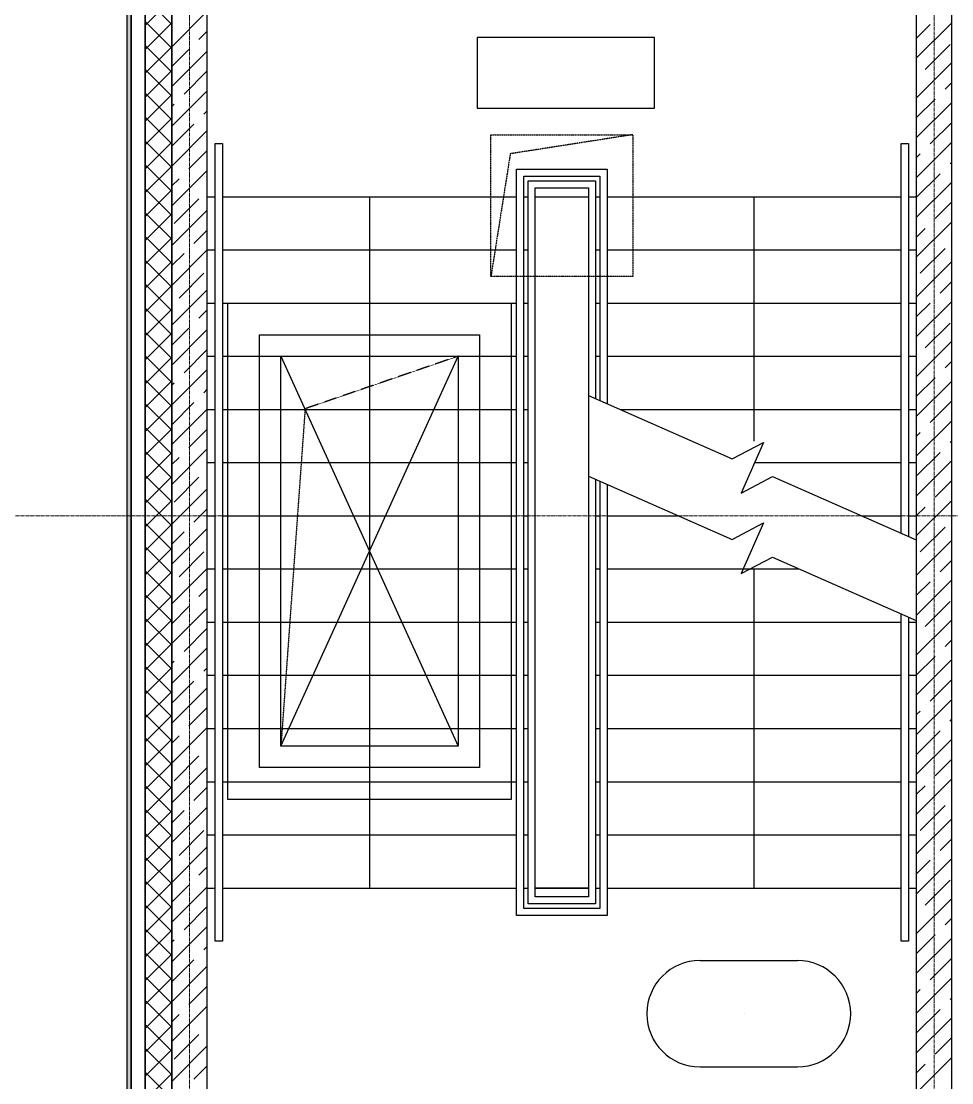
# Model space of a CAD drawing. Header units: millimetres. Extents: x -231292 to 573618, y -153144 to 564035.
# Drawn here: x 7953 to 13203, y 266168 to 272156 of the extents above; entities that cross this region are included whole.
import ezdxf

# ---------------------------------------------------------------- set-up
doc = ezdxf.new("R2010")
doc.units = ezdxf.units.MM
doc.linetypes.add('CENTER2', pattern=[28.575, 19.05, -3.175, 3.175, -3.175])
doc.linetypes.add('HIDDEN', pattern=[9.525, 6.35, -3.175])
doc.layers.get('0').update_dxf_attribs({"color": 250})
doc.layers.add('АР_Делит', color=250, linetype='Continuous', lineweight=0, plot=False)
for name, color, linetype, lineweight in [('АР_Стены ЖБ', 250, 'Continuous', 35), ('АР_Тонкая', 250, 'Continuous', 5), ('АР_Утеплитель', 250, 'Continuous', 0), ('АР_Ф_ЛК', 250, 'Continuous', 5), ('АР_Штриховка', 250, 'Continuous', 0), ('РД_Оси_100', 250, 'Continuous', 0)]:
    doc.layers.add(name, color=color, linetype=linetype, lineweight=lineweight)

# ---------------------------------------------------------------- blocks, each defined once
blk = doc.blocks.new('оси_рен')
at = {"layer": 'РД_Оси_100', "color": 251, "linetype": 'CENTER2', "true_color": 0x636466}
for p, q in [((1195652.916, 135558.25), (1195652.916, 223268.25)), ((1199852.916, 135558.25), (1199852.916, 223268.25)), ((1189697.958, 218713.25), (1241712.916, 218713.25))]:
    blk.add_line(p, q, dxfattribs=at)

msp = doc.modelspace()

# ---------------------------------------------------------------- hatches: boundary and pattern name
at = {"layer": 'АР_Штриховка', "linetype": 'Continuous', "lineweight": 25, "true_color": 0x000000}
h = msp.add_hatch(dxfattribs=at)
h.set_pattern_fill('_U', color=18, style=0, pattern_type=0)
h.set_pattern_definition([(2e-15, (-195344.9339, 50353.0024), (-3e-16, 1), [])])
h.paths.add_polyline_path([(8548.243, 263866.253), (8573.243, 263866.253), (8573.243, 273896.253), (8548.243, 273921.253)], flags=0)
h = msp.add_hatch(dxfattribs=at)
h.set_pattern_fill('ANSI37', color=18, scale=30, style=0)
h.set_pattern_definition([(45, (-195344.93, 50353), (-67.35192, 67.35192), []), (135, (-195344.93, 50353), (-67.35192, -67.35192), [])])
h.paths.add_polyline_path([(8653.243, 263866.253), (8803.243, 263866.253), (8803.243, 273666.253), (8653.243, 273816.253)], flags=0)

# ---------------------------------------------------------------- linework, layer by layer
at = {"color": 18, "lineweight": 25, "true_color": 0x000000}
for p, q in [((11525.393, 272065.116), (10525.393, 272065.116)), ((10525.393, 272065.116), (10525.393, 271665.116)), ((11525.393, 271665.116), (11525.393, 272065.116)), ((10525.393, 271665.116), (11525.393, 271665.116)), ((9048.243, 266966.253), (9048.243, 271466.253)), ((9048.243, 271466.253), (9088.243, 271466.253)), ((9048.243, 266966.253), (9048.243, 271466.253)), ((9048.243, 271466.253), (9088.243, 271466.253)), ((9088.243, 271466.253), (9088.243, 271166.253)), ((9088.243, 271466.253), (9088.243, 271166.253)), ((12918.243, 269267.308), (12918.243, 271466.253)), ((12918.243, 271466.253), (12958.243, 271466.253)), ((12918.243, 269267.308), (12918.243, 271466.253)), ((12918.243, 271466.253), (12958.243, 271466.253)), ((12958.243, 271466.253), (12958.243, 269249.678)), ((12958.243, 271466.253), (12958.243, 269249.678)), ((9088.243, 271166.253), (9088.243, 266966.253)), ((9088.243, 271166.253), (9088.243, 266966.253)), ((9118.243, 267766.254), (9118.245, 270566.254)), ((9118.243, 267766.254), (9118.245, 270566.254)), ((9118.245, 270566.254), (10718.245, 270566.253)), ((9118.245, 270566.254), (10718.245, 270566.253)), ((10718.245, 270566.253), (10718.243, 267766.253)), ((10718.245, 270566.253), (10718.243, 267766.253)), ((9298.243, 267946.254), (9298.245, 270386.254)), ((9298.243, 267946.254), (9298.245, 270386.254)), ((9298.245, 270386.254), (10538.245, 270386.253)), ((9298.245, 270386.254), (10538.245, 270386.253)), ((10538.245, 270386.253), (10538.243, 267946.253)), ((10538.245, 270386.253), (10538.243, 267946.253)), ((9418.243, 268066.254), (9418.245, 270266.254)), ((9418.243, 268066.254), (9418.245, 270266.254)), ((9418.243, 268066.254), (10418.245, 270266.253)), ((9418.243, 268066.254), (10418.245, 270266.253)), ((9418.245, 270266.254), (10418.245, 270266.253)), ((9418.245, 270266.254), (10418.243, 268066.253)), ((9418.245, 270266.254), (10418.245, 270266.253)), ((9418.245, 270266.254), (10418.243, 268066.253)), ((10418.245, 270266.253), (10418.243, 268066.253)), ((10418.245, 270266.253), (10418.243, 268066.253)), ((12918.243, 266966.253), (12918.243, 268812.501)), ((12918.243, 266966.253), (12918.243, 268812.501)), ((12958.243, 268794.871), (12958.243, 266966.253)), ((12958.243, 268794.871), (12958.243, 266966.253)), ((10418.243, 268066.253), (9418.243, 268066.254)), ((10418.243, 268066.253), (9418.243, 268066.254)), ((10538.243, 267946.253), (9298.243, 267946.254)), ((10538.243, 267946.253), (9298.243, 267946.254)), ((10718.243, 267766.253), (9118.243, 267766.254)), ((10718.243, 267766.253), (9118.243, 267766.254)), ((9088.243, 266966.253), (9048.243, 266966.253)), ((9088.243, 266966.253), (9048.243, 266966.253)), ((12958.243, 266966.253), (12918.243, 266966.253)), ((12958.243, 266966.253), (12918.243, 266966.253)), ((11782.905, 266857.272), (12332.905, 266857.272)), ((11782.905, 266257.272), (12332.905, 266257.272))]:
    msp.add_line(p, q, dxfattribs=at)
at = {"color": 18, "linetype": 'HIDDEN', "lineweight": 25, "ltscale": 0.07, "true_color": 0x000000}
for p, q in [((10603.243, 271516.253), (11403.243, 271516.253)), ((10603.243, 270716.253), (10603.243, 271516.253)), ((10603.243, 271516.253), (11403.243, 271516.253)), ((10603.243, 270716.253), (10603.243, 271516.253)), ((11403.243, 271516.253), (10712.505, 271408.534)), ((11403.243, 271516.253), (10712.505, 271408.534)), ((11403.243, 271516.253), (11403.243, 270716.253)), ((11403.243, 271516.253), (11403.243, 270716.253)), ((10712.505, 271408.534), (10603.243, 270716.253)), ((10712.505, 271408.534), (10603.243, 270716.253)), ((11403.243, 270716.253), (10603.243, 270716.253)), ((11403.243, 270716.253), (10603.243, 270716.253)), ((9418.245, 270266.272), (10418.245, 270266.272)), ((9418.245, 268066.272), (9418.245, 270266.272)), ((9418.245, 270266.272), (10418.245, 270266.272)), ((9418.245, 268066.272), (9418.245, 270266.272)), ((10418.245, 270266.272), (9554.822, 269970.045)), ((10418.245, 270266.272), (9554.822, 269970.045)), ((10418.245, 270266.272), (10418.245, 268066.272)), ((10418.245, 270266.272), (10418.245, 268066.272)), ((9554.822, 269970.045), (9418.245, 268066.272)), ((9554.822, 269970.045), (9418.245, 268066.272)), ((10418.245, 268066.272), (9418.245, 268066.272)), ((10418.245, 268066.272), (9418.245, 268066.272))]:
    msp.add_line(p, q, dxfattribs=at)
at = {"color": 18, "lineweight": 25, "true_color": 0x000000}
for centre, radius, start, end in [((11782.905, 266557.272), 300, 90, 270), ((12332.905, 266557.272), 300, 270, 90), ((11682.905, 266557.272), 350, 0, 0.0009527)]:
    msp.add_arc(centre, radius, start, end, dxfattribs=at)
at = {"layer": 'АР_Делит', "color": 18, "lineweight": 25, "true_color": 0x000000}
for p, q in [((9003.243, 264266.253), (9003.243, 273666.253)), ((9003.243, 264266.253), (9003.243, 273666.253)), ((13003.243, 273666.253), (13003.243, 264266.253)), ((13003.243, 273666.253), (13003.243, 264266.253))]:
    msp.add_line(p, q, dxfattribs=at)
at = {"layer": 'АР_Стены ЖБ', "color": 18, "linetype": 'Continuous', "lineweight": 25, "true_color": 0x000000}
for p, q in [((8803.243, 273666.253), (8803.243, 263866.253)), ((13203.243, 263866.253), (13203.243, 273666.253)), ((9003.243, 264066.253), (9003.243, 273466.253)), ((13003.243, 273466.253), (13003.243, 264066.253))]:
    msp.add_line(p, q, dxfattribs=at)
at = {"layer": 'АР_Тонкая', "color": 18, "linetype": 'Continuous', "lineweight": 25, "true_color": 0x000000}
for p, q in [((8548.243, 273921.253), (8548.243, 263866.253)), ((8573.243, 273896.253), (8573.243, 263866.253)), ((8573.243, 263866.253), (8573.243, 273896.253)), ((8653.243, 263866.253), (8653.243, 273816.253))]:
    msp.add_line(p, q, dxfattribs=at)
at = {"layer": 'АР_Утеплитель', "color": 18, "linetype": 'Continuous', "lineweight": 25, "true_color": 0x000000}
for p, q in [((8653.243, 273816.253), (8653.243, 263866.253)), ((8803.243, 263866.253), (8803.243, 273666.253))]:
    msp.add_line(p, q, dxfattribs=at)
at = {"layer": 'АР_Ф_ЛК', "color": 18, "lineweight": 25, "true_color": 0x000000}
for p, q in [((10748.243, 267111.253), (10748.243, 271321.253)), ((10748.243, 271321.253), (11258.243, 271321.253)), ((10788.243, 267151.253), (10788.243, 271281.253)), ((10788.243, 271281.253), (11218.243, 271281.253)), ((11218.243, 271281.253), (11218.243, 270016.579)), ((11258.243, 271321.253), (11258.243, 269998.949)), ((10813.243, 267176.253), (10813.243, 271256.253)), ((10813.243, 271256.253), (11193.243, 271256.253)), ((11193.243, 271256.253), (11193.243, 270027.597)), ((9003.243, 271166.253), (9048.243, 271166.253)), ((9088.243, 271166.253), (10748.243, 271166.253)), ((9918.243, 271166.253), (9918.243, 270700.004)), ((10788.243, 271166.253), (10813.243, 271166.253)), ((10853.243, 267216.253), (10853.243, 271216.253)), ((10853.243, 271216.253), (11153.243, 271216.253)), ((10853.243, 267266.253), (10853.243, 271166.253)), ((10853.243, 271166.253), (11153.243, 271166.253)), ((10853.243, 271166.253), (11153.243, 271166.253)), ((11153.243, 271216.253), (11153.243, 267216.253)), ((11153.243, 271166.253), (11153.243, 267266.253)), ((11193.243, 271166.253), (11218.243, 271166.253)), ((11258.243, 271166.253), (12918.243, 271166.253)), ((12088.243, 270254.022), (12088.243, 271166.253)), ((12958.243, 271166.253), (13003.243, 271166.253)), ((9003.243, 270866.253), (9048.243, 270866.253)), ((9088.243, 270866.253), (10748.243, 270866.253)), ((10788.243, 270866.253), (10813.243, 270866.253)), ((11193.243, 270866.253), (11218.243, 270866.253)), ((11258.243, 270866.253), (12918.243, 270866.253)), ((12958.243, 270866.253), (13003.243, 270866.253)), ((9918.243, 270700.004), (9918.243, 267266.253)), ((9003.243, 270566.253), (9048.243, 270566.253)), ((9088.243, 270566.253), (10748.243, 270566.253)), ((10788.243, 270566.253), (10813.243, 270566.253)), ((11193.243, 270566.253), (11218.243, 270566.253)), ((11258.243, 270566.253), (12918.243, 270566.253)), ((12958.243, 270566.253), (13003.243, 270566.253)), ((9003.243, 270266.253), (9048.243, 270266.253)), ((9088.243, 270266.253), (10748.243, 270266.253)), ((10788.243, 270266.253), (10813.243, 270266.253)), ((11193.243, 270266.253), (11218.243, 270266.253)), ((11258.243, 270266.253), (12918.243, 270266.253)), ((12958.243, 270266.253), (13003.243, 270266.253)), ((12088.243, 269787.774), (12088.243, 270254.022)), ((11153.243, 270045.227), (11963.86, 269687.95)), ((9003.243, 269966.253), (9048.243, 269966.253)), ((9088.243, 269966.253), (10748.243, 269966.253)), ((10788.243, 269966.253), (10813.243, 269966.253)), ((11332.426, 269966.253), (12918.243, 269966.253)), ((12958.243, 269966.253), (13003.243, 269966.253)), ((11963.86, 269687.95), (12141.26, 269780.514)), ((12141.26, 269780.514), (12015.226, 269494.557)), ((9003.243, 269666.253), (9048.243, 269666.253)), ((9088.243, 269666.253), (10748.243, 269666.253)), ((10788.243, 269666.253), (10813.243, 269666.253)), ((12090.9, 269666.253), (12918.243, 269666.253)), ((12958.243, 269666.253), (13003.243, 269666.253)), ((11153.243, 269590.42), (11963.86, 269233.143)), ((11193.243, 269572.79), (11193.243, 267176.253)), ((11218.243, 269561.772), (11218.243, 267151.253)), ((12015.226, 269494.557), (12192.626, 269587.122)), ((12192.626, 269587.122), (13003.243, 269229.844)), ((11258.243, 269544.142), (11258.243, 267111.253)), ((9003.243, 269366.253), (9048.243, 269366.253)), ((9088.243, 269366.253), (10748.243, 269366.253)), ((10788.243, 269366.253), (10813.243, 269366.253)), ((11193.243, 269366.253), (11218.243, 269366.253)), ((11258.243, 269366.253), (11661.85, 269366.253)), ((12693.75, 269366.253), (12918.243, 269366.253)), ((12958.243, 269366.253), (13003.243, 269366.253)), ((11963.86, 269233.143), (12141.26, 269325.707)), ((12141.26, 269325.707), (12015.226, 269039.75)), ((12015.226, 269039.75), (12192.626, 269132.315)), ((12192.626, 269132.315), (13003.243, 268775.037)), ((9003.243, 269066.253), (9048.243, 269066.253)), ((9088.243, 269066.253), (10748.243, 269066.253)), ((10788.243, 269066.253), (10813.243, 269066.253)), ((11193.243, 269066.253), (11218.243, 269066.253)), ((11258.243, 269066.253), (12342.512, 269066.253)), ((12088.243, 267732.502), (12088.243, 269066.253)), ((9003.243, 268766.253), (9048.243, 268766.253)), ((9088.243, 268766.253), (10748.243, 268766.253)), ((10788.243, 268766.253), (10813.243, 268766.253)), ((11193.243, 268766.253), (11218.243, 268766.253)), ((11258.243, 268766.253), (12918.243, 268766.253)), ((12958.243, 268766.253), (13003.243, 268766.253)), ((9003.243, 268466.253), (9048.243, 268466.253)), ((9088.243, 268466.253), (10748.243, 268466.253)), ((10788.243, 268466.253), (10813.243, 268466.253)), ((11193.243, 268466.253), (11218.243, 268466.253)), ((11258.243, 268466.253), (12918.243, 268466.253)), ((12958.243, 268466.253), (13003.243, 268466.253)), ((9003.243, 268166.253), (9048.243, 268166.253)), ((9088.243, 268166.253), (10748.243, 268166.253)), ((10788.243, 268166.253), (10813.243, 268166.253)), ((11193.243, 268166.253), (11218.243, 268166.253)), ((11258.243, 268166.253), (12918.243, 268166.253)), ((12958.243, 268166.253), (13003.243, 268166.253)), ((9003.243, 267866.253), (9048.243, 267866.253)), ((9088.243, 267866.253), (10748.243, 267866.253)), ((10788.243, 267866.253), (10813.243, 267866.253)), ((11193.243, 267866.253), (11218.243, 267866.253)), ((11258.243, 267866.253), (12918.243, 267866.253)), ((12958.243, 267866.253), (13003.243, 267866.253)), ((12088.243, 267266.253), (12088.243, 267732.502)), ((9003.243, 267566.253), (9048.243, 267566.253)), ((9088.243, 267566.253), (10748.243, 267566.253)), ((10788.243, 267566.253), (10813.243, 267566.253)), ((11193.243, 267566.253), (11218.243, 267566.253)), ((11258.243, 267566.253), (12918.243, 267566.253)), ((12958.243, 267566.253), (13003.243, 267566.253)), ((9003.243, 267266.253), (9048.243, 267266.253)), ((9088.243, 267266.253), (10748.243, 267266.253)), ((10788.243, 267266.253), (10813.243, 267266.253)), ((11153.243, 267266.253), (10853.243, 267266.253)), ((10853.243, 267266.253), (11153.243, 267266.253)), ((11153.243, 267216.253), (10853.243, 267216.253)), ((11193.243, 267266.253), (11218.243, 267266.253)), ((11258.243, 267266.253), (12918.243, 267266.253)), ((12958.243, 267266.253), (13003.243, 267266.253)), ((11218.243, 267151.253), (10788.243, 267151.253)), ((11193.243, 267176.253), (10813.243, 267176.253)), ((11258.243, 267111.253), (10748.243, 267111.253))]:
    msp.add_line(p, q, dxfattribs=at)
at = {"layer": 'АР_Штриховка', "color": 18, "linetype": 'Continuous', "lineweight": 25, "true_color": 0x000000}
for p, q in [((8803.243, 272012.679), (9003.243, 272212.679)), ((13003.243, 271947.057), (13203.243, 272147.057)), ((13003.243, 272059.31), (13081.198, 272137.265)), ((8955.893, 272053.075), (9003.243, 272100.425)), ((13053.135, 271884.696), (13193.451, 272025.012)), ((8803.243, 271900.425), (8899.766, 271996.949)), ((8803.243, 271788.172), (9003.243, 271988.172)), ((13003.243, 271722.551), (13203.243, 271922.551)), ((8871.703, 271744.379), (9003.243, 271875.919)), ((8803.243, 271563.666), (9003.243, 271763.666)), ((13165.388, 271772.442), (13203.243, 271810.297)), ((13003.243, 271610.297), (13109.261, 271716.316)), ((8803.243, 271675.919), (8815.576, 271688.252)), ((8983.956, 271632.126), (9003.243, 271651.413)), ((13003.243, 271498.044), (13203.243, 271698.044)), ((13081.198, 271463.746), (13203.243, 271585.791)), ((8803.243, 271451.413), (8927.83, 271575.999)), ((8803.243, 271339.159), (9003.243, 271539.159)), ((13003.243, 271273.538), (13203.243, 271473.538)), ((8899.766, 271323.43), (9003.243, 271426.906)), ((13003.243, 271385.791), (13025.071, 271407.619)), ((13193.451, 271351.493), (13203.243, 271361.285)), ((8803.243, 271114.653), (9003.243, 271314.653)), ((13003.243, 271161.285), (13137.325, 271295.366)), ((8803.243, 271226.906), (8843.64, 271267.303)), ((13003.243, 271049.031), (13203.243, 271249.031)), ((8815.576, 271014.733), (8955.893, 271155.05)), ((13109.261, 271042.797), (13203.243, 271136.778)), ((8803.243, 270890.147), (9003.243, 271090.147)), ((13003.243, 270824.525), (13203.243, 271024.525)), ((13003.243, 270936.778), (13053.135, 270986.67)), ((8927.83, 270902.48), (9003.243, 270977.893)), ((8803.243, 270665.64), (9003.243, 270865.64)), ((13025.071, 270734.1), (13165.388, 270874.417)), ((8803.243, 270777.893), (8871.703, 270846.353)), ((13003.243, 270600.019), (13203.243, 270800.019)), ((8843.64, 270593.784), (8983.956, 270734.1)), ((13137.325, 270621.847), (13203.243, 270687.765)), ((8803.243, 270441.134), (9003.243, 270641.134)), ((13003.243, 270375.512), (13203.243, 270575.512)), ((13003.243, 270487.765), (13081.198, 270565.72)), ((8955.893, 270481.531), (9003.243, 270528.881)), ((13053.135, 270313.151), (13193.451, 270453.467)), ((8803.243, 270328.881), (8899.766, 270425.404)), ((8803.243, 270216.627), (9003.243, 270416.627)), ((13003.243, 270151.006), (13203.243, 270351.006)), ((8871.703, 270172.834), (9003.243, 270304.374)), ((13165.388, 270200.898), (13203.243, 270238.753)), ((8803.243, 269992.121), (9003.243, 270192.121)), ((13003.243, 270038.753), (13109.261, 270144.771)), ((8803.243, 270104.374), (8815.576, 270116.708)), ((13003.243, 269926.499), (13203.243, 270126.499)), ((8983.956, 270060.581), (9003.243, 270079.868)), ((8803.243, 269879.868), (8927.83, 270004.454)), ((8803.243, 269767.615), (9003.243, 269967.615)), ((13081.198, 269892.201), (13203.243, 270014.246)), ((8899.766, 269751.885), (9003.243, 269855.361)), ((13003.243, 269701.993), (13203.243, 269901.993)), ((13003.243, 269814.246), (13025.071, 269836.075)), ((13193.451, 269779.948), (13203.243, 269789.74)), ((8803.243, 269543.108), (9003.243, 269743.108)), ((8803.243, 269655.361), (8843.64, 269695.758)), ((13003.243, 269589.74), (13137.325, 269723.821)), ((13003.243, 269477.487), (13203.243, 269677.487)), ((8815.576, 269443.188), (8955.893, 269583.505)), ((13109.261, 269471.252), (13203.243, 269565.233)), ((8803.243, 269318.602), (9003.243, 269518.602)), ((13003.243, 269252.98), (13203.243, 269452.98)), ((8927.83, 269330.935), (9003.243, 269406.349)), ((13003.243, 269365.233), (13053.135, 269415.125)), ((8803.243, 269094.095), (9003.243, 269294.095)), ((8803.243, 269206.349), (8871.703, 269274.809)), ((13025.071, 269162.555), (13165.388, 269302.872)), ((13003.243, 269028.474), (13203.243, 269228.474)), ((8843.64, 269022.239), (8983.956, 269162.555)), ((8803.243, 268869.589), (9003.243, 269069.589)), ((13137.325, 269050.302), (13203.243, 269116.221)), ((8955.893, 268909.986), (9003.243, 268957.336)), ((13003.243, 268803.967), (13203.243, 269003.967)), ((13003.243, 268916.221), (13081.198, 268994.176)), ((8803.243, 268757.336), (8899.766, 268853.859)), ((8803.243, 268645.083), (9003.243, 268845.083)), ((13053.135, 268741.606), (13193.451, 268881.922)), ((13003.243, 268579.461), (13203.243, 268779.461)), ((8871.703, 268601.289), (9003.243, 268732.829)), ((13165.388, 268629.353), (13203.243, 268667.208)), ((8803.243, 268420.576), (9003.243, 268620.576)), ((8803.243, 268532.829), (8815.576, 268545.163)), ((13003.243, 268467.208), (13109.261, 268573.226)), ((13003.243, 268354.955), (13203.243, 268554.955)), ((8983.956, 268489.036), (9003.243, 268508.323)), ((8803.243, 268308.323), (8927.83, 268432.91)), ((13081.198, 268320.656), (13203.243, 268442.701)), ((8803.243, 268196.07), (9003.243, 268396.07)), ((13003.243, 268130.448), (13203.243, 268330.448)), ((8899.766, 268180.34), (9003.243, 268283.817)), ((13003.243, 268242.701), (13025.071, 268264.53)), ((8803.243, 267971.563), (9003.243, 268171.563)), ((13193.451, 268208.403), (13203.243, 268218.195)), ((8803.243, 268083.817), (8843.64, 268124.213)), ((13003.243, 268018.195), (13137.325, 268152.277)), ((13003.243, 267905.942), (13203.243, 268105.942)), ((8815.576, 267871.644), (8955.893, 268011.96)), ((13109.261, 267899.707), (13203.243, 267993.689)), ((8803.243, 267747.057), (9003.243, 267947.057)), ((13003.243, 267681.435), (13203.243, 267881.435)), ((8927.83, 267759.39), (9003.243, 267834.804)), ((13003.243, 267793.689), (13053.135, 267843.58)), ((8803.243, 267522.551), (9003.243, 267722.551)), ((8803.243, 267634.804), (8871.703, 267703.264)), ((13025.071, 267591.011), (13165.388, 267731.327)), ((13003.243, 267456.929), (13203.243, 267656.929)), ((8843.64, 267450.694), (8983.956, 267591.011)), ((13137.325, 267478.757), (13203.243, 267544.676)), ((8803.243, 267298.044), (9003.243, 267498.044)), ((13003.243, 267232.423), (13203.243, 267432.423)), ((13003.243, 267344.676), (13081.198, 267422.631)), ((8955.893, 267338.441), (9003.243, 267385.791)), ((8803.243, 267185.791), (8899.766, 267282.314)), ((8803.243, 267073.538), (9003.243, 267273.538)), ((13053.135, 267170.061), (13193.451, 267310.378)), ((8871.703, 267029.745), (9003.243, 267161.285)), ((13003.243, 267007.916), (13203.243, 267207.916)), ((13165.388, 267057.808), (13203.243, 267095.663)), ((8803.243, 266849.031), (9003.243, 267049.031)), ((8803.243, 266961.285), (8815.576, 266973.618)), ((13003.243, 266895.663), (13109.261, 267001.681)), ((13003.243, 266783.41), (13203.243, 266983.41)), ((8983.956, 266917.491), (9003.243, 266936.778)), ((8803.243, 266736.778), (8927.83, 266861.365)), ((13081.198, 266749.112), (13203.243, 266871.157)), ((8803.243, 266624.525), (9003.243, 266824.525)), ((13003.243, 266558.903), (13203.243, 266758.903)), ((8899.766, 266608.795), (9003.243, 266712.272)), ((13003.243, 266671.157), (13025.071, 266692.985)), ((13193.451, 266636.858), (13203.243, 266646.65)), ((8803.243, 266400.019), (9003.243, 266600.019)), ((8803.243, 266512.272), (8843.64, 266552.668)), ((13003.243, 266446.65), (13137.325, 266580.732)), ((13003.243, 266334.397), (13203.243, 266534.397)), ((8815.576, 266300.099), (8955.893, 266440.415)), ((8803.243, 266175.512), (9003.243, 266375.512)), ((13109.261, 266328.162), (13203.243, 266422.144)), ((8927.83, 266187.846), (9003.243, 266263.259)), ((13003.243, 266109.891), (13203.243, 266309.891)), ((13003.243, 266222.144), (13053.135, 266272.035))]:
    msp.add_line(p, q, dxfattribs=at)

# ---------------------------------------------------------------- block references
at = {"rotation": 359.999868838025}
msp.add_blockref('оси_рен', (-1186750.035, 50655.808), dxfattribs=at)

doc.saveas('drawing.dxf')
